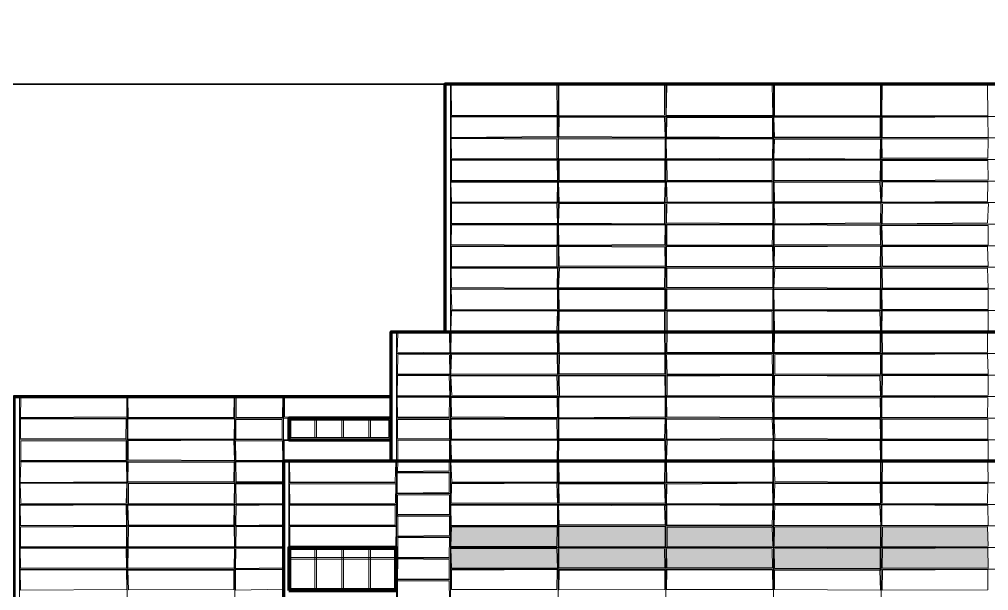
# Model space of a CAD drawing. Extents: x -50000 to 1632000, y -47600 to 308800.
# Drawn here: x 125987 to 179987, y 43000 to 74800 of the extents above; entities that cross this region are included whole.
import ezdxf

# ---------------------------------------------------------------- set-up
doc = ezdxf.new("R2010")
doc.units = 0
doc.header["$MEASUREMENT"] = 0
doc.layers.get('Defpoints').update_dxf_attribs({"color": 6})
doc.layers.add('2', color=7, linetype='Continuous')

msp = doc.modelspace()

# ---------------------------------------------------------------- hatches: boundary and pattern name
at = {"layer": '2', "linetype": 'Continuous'}
h = msp.add_hatch(color=251, dxfattribs=at)
h.dxf.hatch_style = 1
h.paths.add_polyline_path([(155947.5, 46555.6), (150066, 46548.7), (150026.7, 45446), (155929.5, 45449.3)])
h = msp.add_hatch(color=251, dxfattribs=at)
h.dxf.hatch_style = 1
h.paths.add_polyline_path([(161960.3, 46541.7), (156049.3, 46564.6), (156038.8, 45438.3), (161972.6, 45440.2)])
h = msp.add_hatch(color=251, dxfattribs=at)
h.dxf.hatch_style = 1
h.paths.add_polyline_path([(167931.7, 46525.4), (162070, 46535.8), (162072.1, 45441.7), (167957.4, 45470.3)])
h = msp.add_hatch(color=251, dxfattribs=at)
h.dxf.hatch_style = 1
h.paths.add_polyline_path([(173971.3, 46549.4), (168052.3, 46529.3), (168042, 45469.2), (173958.7, 45452.2)])
h = msp.add_hatch(color=251, dxfattribs=at)
h.dxf.hatch_style = 1
h.paths.add_polyline_path([(179928.1, 46555.3), (174065.7, 46536.2), (174054.7, 45439.5), (179960.4, 45467.5)])
h = msp.add_hatch(color=251, dxfattribs=at)
h.dxf.hatch_style = 1
h.paths.add_polyline_path([(173950.9, 45370.4), (168036.6, 45326), (168053.5, 44240.1), (173947.2, 44226)])
h = msp.add_hatch(color=251, dxfattribs=at)
h.dxf.hatch_style = 1
h.paths.add_polyline_path([(179951.5, 45373.3), (174069.6, 45343.9), (174056.7, 44258.8), (179961.5, 44242.5)])
h = msp.add_hatch(color=251, dxfattribs=at)
h.dxf.hatch_style = 1
h.paths.add_polyline_path([(155936.4, 45344.8), (150025.3, 45335.8), (150067.1, 44256.6), (155960.2, 44241)])
h = msp.add_hatch(color=251, dxfattribs=at)
h.dxf.hatch_style = 1
h.paths.add_polyline_path([(161936.6, 45344), (156034.6, 45331.8), (156034, 44263.4), (161953.3, 44274.3)])
h = msp.add_hatch(color=251, dxfattribs=at)
h.dxf.hatch_style = 1
h.paths.add_polyline_path([(167928.3, 45334.3), (162034.3, 45338.3), (162060.3, 44273.6), (167941, 44259)])

# ---------------------------------------------------------------- linework, layer by layer
msp.add_line((149700, 71200), (149700, 57400), dxfattribs=at)
at = {"layer": '2', "color": 8, "linetype": 'Continuous', "lineweight": 13}
for p, q in [((210000, 71200), (150000, 71200)), ((150000, 71200), (150000, 15400)), ((156000, 15400), (156000, 71200)), ((162000, 15400), (162000, 71200)), ((168000, 15400), (168000, 71200)), ((174000, 15400), (174000, 71200)), ((294000, 69400), (150000, 69400)), ((294000, 68200), (150000, 68200)), ((294000, 67000), (150000, 67000)), ((209667.5, 65800), (150000, 65800)), ((209700, 64600), (150000, 64600)), ((209700, 63400), (150000, 63400)), ((209700, 62200), (150000, 62200)), ((209700, 61000), (150000, 61000)), ((209700, 59800), (150000, 59800)), ((209700, 58600), (150000, 58600)), ((147000, 11800), (147000, 57400)), ((209700, 57400), (168000, 57400)), ((209700, 56200), (147000, 56200)), ((209700, 55000), (147000, 55000)), ((140700, 53800), (126000, 53800)), ((126000, 53800), (126000, 1000)), ((132000, 1000), (132000, 53800)), ((138000, 1000), (138000, 53800)), ((140700, 53800), (140700, 50200)), ((209700, 53800), (147000, 53800)), ((146700, 52600), (126000, 52600)), ((209700, 52600), (147000, 52600)), ((146700, 51400), (126000, 51400)), ((209700, 51400), (147000, 51400)), ((140700, 50200), (126000, 50200)), ((141000, 50200), (141000, 45400)), ((303000, 50200), (141000, 50200)), ((150000, 49600), (147000, 49600)), ((140700, 49000), (126000, 49000)), ((147000, 49000), (141000, 49000)), ((303000, 49000), (150000, 49000)), ((150000, 48400), (147000, 48400)), ((140700, 47800), (126000, 47800)), ((147000, 47800), (141000, 47800)), ((303000, 47800), (150000, 47800)), ((150000, 47200), (147000, 47200)), ((140700, 46600), (126000, 46600)), ((147000, 46600), (141000, 46600)), ((297000, 46600), (150000, 46600)), ((150000, 46000), (147000, 46000)), ((140700, 45400), (126000, 45400)), ((141000, 45400), (147000, 45400)), ((297000, 45400), (150000, 45400)), ((150000, 44800), (147000, 44800)), ((140700, 44200), (126000, 44200)), ((297000, 44200), (150000, 44200)), ((150000, 43600), (147000, 43600))]:
    msp.add_line(p, q, dxfattribs=at)
at = {"layer": '2', "color": 8, "linetype": 'Continuous', "lineweight": 9}
for p, q in [((150037.5, 71127), (155938.5, 71156.9)), ((150053.1, 69448.9), (150037.5, 71127)), ((155951.3, 69453.2), (155938.5, 71156.9)), ((156036.8, 69430.1), (156048.8, 71144.6)), ((156048.8, 71144.6), (161926.6, 71160.8)), ((161933.8, 69471.8), (161926.6, 71160.8)), ((162025.1, 69455.6), (162054, 71141.7)), ((162054, 71141.7), (167928.1, 71164.6)), ((167966.1, 69445.6), (167928.1, 71164.6)), ((168059.3, 71162.1), (173956.5, 71127.9)), ((168060.4, 69440.4), (168059.3, 71162.1)), ((173964.8, 69452.1), (173956.5, 71127.9)), ((174038.8, 69455.1), (174060.1, 71168.1)), ((174060.1, 71168.1), (179929.7, 71151.5)), ((179951.3, 69428.9), (179929.7, 71151.5)), ((150042.5, 69366.4), (155940.1, 69357.4)), ((150052.8, 68231.8), (150042.5, 69366.4)), ((150053.1, 69448.9), (155951.3, 69453.2)), ((155948.8, 68272.1), (155940.1, 69357.4)), ((156036.8, 69430.1), (161933.8, 69471.8)), ((156046.6, 68272.5), (156069.2, 69331.1)), ((156069.2, 69331.1), (161930.9, 69355.3)), ((161958.7, 68238.3), (161930.9, 69355.3)), ((162025.1, 69455.6), (167966.1, 69445.6)), ((162046.9, 68266.1), (162053.5, 69334.7)), ((162053.5, 69334.7), (167953.6, 69346.7)), ((167951.3, 68230.5), (167953.6, 69346.7)), ((168027.2, 69364.9), (173941.3, 69344.6)), ((168058.4, 68249.9), (168027.2, 69364.9)), ((168060.4, 69440.4), (173964.8, 69452.1)), ((173940.1, 68239.7), (173941.3, 69344.6)), ((174038.8, 69455.1), (179951.3, 69428.9)), ((174056.8, 68243.6), (174061.8, 69341.7)), ((174061.8, 69341.7), (179939.7, 69374.3)), ((179963.2, 68232.3), (179939.7, 69374.3)), ((150037.6, 68168.1), (155933.6, 68129.1)), ((150056.9, 67054.4), (150037.6, 68168.1)), ((150052.8, 68231.8), (155948.8, 68272.1)), ((155927.7, 67072.9), (155933.6, 68129.1)), ((156026.5, 67032.8), (156029, 68133.8)), ((156029, 68133.8), (161964.9, 68155.8)), ((156046.6, 68272.5), (161958.7, 68238.3)), ((161974.3, 67043), (161964.9, 68155.8)), ((162030.5, 68145.6), (167970.5, 68144.7)), ((162036, 67070.4), (162030.5, 68145.6)), ((162046.9, 68266.1), (167951.3, 68230.5)), ((167937.6, 67033.5), (167970.5, 68144.7)), ((168027, 67073.9), (168054.9, 68138.6)), ((168054.9, 68138.6), (173969.8, 68126.8)), ((168058.4, 68249.9), (173940.1, 68239.7)), ((173948.5, 67025.8), (173969.8, 68126.8)), ((174046.7, 68138.1), (179955.4, 68159.5)), ((174060.1, 67074.8), (174046.7, 68138.1)), ((174056.8, 68243.6), (179963.2, 68232.3)), ((179951, 67069.9), (179955.4, 68159.5)), ((150056.9, 67054.4), (155927.7, 67072.9)), ((150057.1, 66962.2), (155944, 66946.9)), ((150069.9, 65826), (150057.1, 66962.2)), ((156000, 67000), (155927.7, 67072.9)), ((156026.5, 67032.8), (161974.3, 67043)), ((156056.5, 65855), (156065.1, 66970.3)), ((156065.1, 66970.3), (161941, 66966.9)), ((161947, 65826), (161941, 66966.9)), ((162036, 67070.4), (167937.6, 67033.5)), ((162061.3, 66968.8), (167926.2, 66938)), ((162074.2, 65829.2), (162061.3, 66968.8)), ((168027, 67073.9), (173948.5, 67025.8)), ((174060.1, 67074.8), (179951, 67069.9)), ((155960.4, 65844.8), (155944, 66946.9)), ((167929.8, 65847.2), (167926.2, 66938)), ((168036.2, 66932.2), (173965.6, 66938.7)), ((168045, 65856.2), (168036.2, 66932.2)), ((173942.9, 65828.1), (173965.6, 66938.7)), ((174060.5, 66940.1), (179946.5, 66940.4)), ((174064.6, 65826.3), (174060.5, 66940.1)), ((179971.2, 65873.3), (179946.5, 66940.4)), ((150028.1, 65747.3), (155961.5, 65739)), ((150054.1, 64627.4), (150028.1, 65747.3)), ((150069.9, 65826), (155960.4, 65844.8)), ((155956.9, 64644.5), (155961.5, 65739)), ((156032.1, 65729.5), (161971.1, 65739.8)), ((156055.8, 64649.6), (156032.1, 65729.5)), ((156056.5, 65855), (161947, 65826)), ((161929.9, 64631.7), (161971.1, 65739.8)), ((162044.4, 65760.1), (167934.6, 65756.6)), ((162071.7, 64635.7), (162044.4, 65760.1)), ((162074.2, 65829.2), (167929.8, 65847.2)), ((167926.1, 64630.2), (167934.6, 65756.6)), ((168041.4, 65725.1), (173928.3, 65733.9)), ((168066, 64639.2), (168041.4, 65725.1)), ((168045, 65856.2), (173942.9, 65828.1)), ((173973.1, 64652.7), (173928.3, 65733.9)), ((174031.4, 64628.2), (174072.1, 65734.5)), ((174064.6, 65826.3), (179971.2, 65873.3)), ((174072.1, 65734.5), (179943.7, 65756.8)), ((179934.1, 64657.4), (179943.7, 65756.8)), ((150054.1, 64627.4), (155956.9, 64644.5)), ((150058.6, 63428.2), (150066, 64561.1)), ((150066, 64561.1), (155937.4, 64566.1)), ((155972.3, 63438.4), (155937.4, 64566.1)), ((156026.9, 63463.4), (156068, 64556.6)), ((156055.8, 64649.6), (161929.9, 64631.7)), ((156068, 64556.6), (161931.6, 64555.9)), ((161928.6, 63427.1), (161931.6, 64555.9)), ((162032.6, 63471.8), (162055, 64541.1)), ((162055, 64541.1), (167961.5, 64558.6)), ((162071.7, 64635.7), (167926.1, 64630.2)), ((167956, 63434.7), (167961.5, 64558.6)), ((168041.8, 64572.5), (173973.2, 64563.9)), ((168070.7, 63425.1), (168041.8, 64572.5)), ((168066, 64639.2), (173973.1, 64652.7)), ((173962.6, 63474.9), (173973.2, 64563.9)), ((174031.4, 64628.2), (179934.1, 64657.4)), ((174061.6, 63425.5), (174071, 64531.5)), ((174071, 64531.5), (179974, 64541.8)), ((179929.7, 63468.5), (179974, 64541.8)), ((150052.1, 62260), (150060.8, 63337.6)), ((150058.6, 63428.2), (155972.3, 63438.4)), ((150060.8, 63337.6), (155944.6, 63371.6)), ((155947.1, 62235.3), (155944.6, 63371.6)), ((156026.9, 63463.4), (161928.6, 63427.1)), ((156028.4, 63368.3), (161966.7, 63337.7)), ((156049.7, 62227.6), (156028.4, 63368.3)), ((161955.2, 62266.9), (161966.7, 63337.7)), ((162032.6, 63471.8), (167956, 63434.7)), ((162059.4, 63351.2), (162058.5, 62241.2)), ((167963.1, 63356.1), (162059.4, 63351.2)), ((167927.7, 62235.6), (167963.1, 63356.1)), ((168034.8, 62248.8), (168037.6, 63365.8)), ((168037.6, 63365.8), (173949.1, 63329.2)), ((168070.7, 63425.1), (173962.6, 63474.9)), ((173962.9, 62274.6), (173949.1, 63329.2)), ((174038.6, 63329.9), (179966.9, 63325.9)), ((174071.3, 62232.2), (174038.6, 63329.9)), ((174061.6, 63425.5), (179929.7, 63468.5)), ((179962.9, 62258.8), (179966.9, 63325.9)), ((150052.1, 62260), (155947.1, 62235.3)), ((150061.3, 62155.6), (155932.8, 62138.2)), ((150067.8, 61047.9), (150061.3, 62155.6)), ((155936.4, 61028.2), (155932.8, 62138.2)), ((156041.6, 62162.5), (161940.5, 62128.4)), ((156062.2, 61069.8), (156041.6, 62162.5)), ((156049.7, 62227.6), (161955.2, 62266.9)), ((161974.7, 61074.6), (161940.5, 62128.4)), ((162034.6, 61056.9), (162045.5, 62138.9)), ((162045.5, 62138.9), (167943.3, 62158.2)), ((162058.5, 62241.2), (167927.7, 62235.6)), ((167974.5, 61049.7), (167943.3, 62158.2)), ((168034.2, 61063.2), (168063.4, 62133.6)), ((168034.8, 62248.8), (173962.9, 62274.6)), ((168063.4, 62133.6), (173959, 62166.3)), ((173950.4, 61046.6), (173959, 62166.3)), ((174056.7, 62154.4), (179925.7, 62149.6)), ((174067.1, 61053.6), (174056.7, 62154.4)), ((174071.3, 62232.2), (179962.9, 62258.8)), ((179960.4, 61059.8), (179925.7, 62149.6)), ((150067.8, 61047.9), (155936.4, 61028.2)), ((156062.2, 61069.8), (161974.7, 61074.6)), ((162034.6, 61056.9), (167974.5, 61049.7)), ((168034.2, 61063.2), (173950.4, 61046.6)), ((174067.1, 61053.6), (179960.4, 61059.8)), ((150043.4, 60959.8), (155968.5, 60949.5)), ((150056.8, 59874.1), (150043.4, 60959.8)), ((155949, 59828.7), (155968.5, 60949.5)), ((156029.7, 59854.8), (156072.4, 60951.5)), ((156072.4, 60951.5), (161945.9, 60961.5)), ((161932.1, 59856.3), (161945.9, 60961.5)), ((162066.7, 59871.2), (162067.9, 60958.8)), ((162067.9, 60958.8), (167963.2, 60937.7)), ((167966, 59866.8), (167963.2, 60937.7)), ((168026.7, 59869.1), (168073.8, 60936.9)), ((168073.8, 60936.9), (173966.7, 60940.4)), ((173961.4, 59834.6), (173966.7, 60940.4)), ((174055.7, 60937.3), (179927.7, 60952.7)), ((174069.8, 59844.1), (174055.7, 60937.3)), ((179958.5, 59836), (179927.7, 60952.7)), ((150043.2, 59774.9), (155960, 59772.8)), ((150074.6, 58635.5), (150043.2, 59774.9)), ((150056.8, 59874.1), (155949, 59828.7)), ((155962.8, 58663.1), (155960, 59772.8)), ((156029.7, 59854.8), (161932.1, 59856.3)), ((156038.5, 59767.4), (161943.2, 59761.2)), ((156053.7, 58644.3), (156038.5, 59767.4)), ((161946.5, 58635.1), (161943.2, 59761.2)), ((162055.2, 58669.5), (162064.4, 59774.8)), ((162064.4, 59774.8), (167971.8, 59773.5)), ((162066.7, 59871.2), (167966, 59866.8)), ((167961.5, 58645.2), (167971.8, 59773.5)), ((168026.1, 59741.1), (173940.8, 59769.1)), ((168042.5, 58640.4), (168026.1, 59741.1)), ((168026.7, 59869.1), (173961.4, 59834.6)), ((173941.8, 58670.8), (173940.8, 59769.1)), ((174043.3, 59756.3), (179955.7, 59742.7)), ((174057.2, 58652.8), (174043.3, 59756.3)), ((174069.8, 59844.1), (179958.5, 59836)), ((179959.4, 58650.6), (179955.7, 59742.7)), ((150025.8, 57441.7), (150058.2, 58573.5)), ((150058.2, 58573.5), (155969.9, 58564.7)), ((150074.6, 58635.5), (155962.8, 58663.1)), ((155932.1, 57468), (155969.9, 58564.7)), ((156040.9, 57469.2), (156069, 58554.8)), ((156053.7, 58644.3), (161946.5, 58635.1)), ((156069, 58554.8), (161932.1, 58538.6)), ((161927.3, 57466.5), (161932.1, 58538.6)), ((162055.2, 58669.5), (167961.5, 58645.2)), ((162069.8, 58553.3), (167935, 58537.8)), ((162071.5, 57437.9), (162069.8, 58553.3)), ((167926.2, 57463.2), (167935, 58537.8)), ((168041.3, 58573.2), (173927.3, 58538.1)), ((168061.6, 57470.4), (168041.3, 58573.2)), ((168042.5, 58640.4), (173941.8, 58670.8)), ((173961.1, 57441.1), (173927.3, 58538.1)), ((174038.7, 57456.5), (174052.2, 58548.4)), ((174052.2, 58548.4), (179958.8, 58568.1)), ((174057.2, 58652.8), (179959.4, 58650.6)), ((179957.8, 57440.5), (179958.8, 58568.1)), ((147033.7, 56271.2), (147074.7, 57341.1)), ((147074.7, 57341.1), (149957.9, 57344)), ((149968.2, 56229.2), (149957.9, 57344)), ((150025.8, 57441.7), (155932.1, 57468)), ((150029.3, 56240.6), (150048.8, 57362.1)), ((150048.8, 57362.1), (155946.3, 57331.4)), ((155972.4, 56230.8), (155946.3, 57331.4)), ((156040, 57359.9), (161928.3, 57350.8)), ((156058, 56249.1), (156040, 57359.9)), ((156040.9, 57469.2), (161927.3, 57466.5)), ((161949.3, 56237.4), (161928.3, 57350.8)), ((162058, 56252.3), (162074.2, 57360.9)), ((162071.5, 57437.9), (167926.2, 57463.2)), ((162074.2, 57360.9), (167947.5, 57340)), ((167939.8, 56246.8), (167947.5, 57340)), ((168032.5, 56261.3), (168064.8, 57334.4)), ((168061.6, 57470.4), (173961.1, 57441.1)), ((168064.8, 57334.4), (173943, 57347.7)), ((173950.2, 56260.7), (173943, 57347.7)), ((174038.7, 57456.5), (179957.8, 57440.5)), ((174064.6, 57368.4), (179928.8, 57359.6)), ((174070.5, 56245.4), (174064.6, 57368.4)), ((179931.7, 56253.1), (179928.8, 57359.6)), ((147033.7, 56271.2), (149968.2, 56229.2)), ((150029.3, 56240.6), (155972.4, 56230.8)), ((156058, 56249.1), (161949.3, 56237.4)), ((156073, 56145.8), (161953.2, 56171.6)), ((161944, 55066.8), (161953.2, 56171.6)), ((162058, 56252.3), (167939.8, 56246.8)), ((168032.5, 56261.3), (173950.2, 56260.7)), ((174047.8, 56146.3), (179927, 56172.5)), ((174070.5, 56245.4), (179931.7, 56253.1)), ((179956.7, 55045.6), (179927, 56172.5)), ((147052.1, 55054.6), (147066, 56151)), ((147066, 56151), (149951.8, 56126.5)), ((149966.2, 55046.8), (149951.8, 56126.5)), ((150025.4, 55059.4), (150063.7, 56152.4)), ((150063.7, 56152.4), (155944.8, 56156.6)), ((155963.3, 55047.1), (155944.8, 56156.6)), ((156068.4, 55072.3), (156073, 56145.8)), ((162033.4, 56134), (167930.7, 56136)), ((162072.3, 55051.6), (162033.4, 56134)), ((167938.6, 55046), (167930.7, 56136)), ((168071.6, 56146.9), (168067.2, 55058.9)), ((173970.5, 56126.4), (168071.6, 56146.9)), ((173964.1, 55057.4), (173970.5, 56126.4)), ((174064.7, 55056.8), (174047.8, 56146.3)), ((147038.9, 53850.6), (147058.1, 54972)), ((147052.1, 55054.6), (149966.2, 55046.8)), ((147058.1, 54972), (149936.7, 54969.4)), ((149965.1, 53839.9), (149936.7, 54969.4)), ((150025.4, 55059.4), (155963.3, 55047.1)), ((150030.6, 54956.7), (155932.2, 54948.1)), ((150072.7, 53857.2), (150030.6, 54956.7)), ((155959.5, 53873), (155932.2, 54948.1)), ((156058, 54937.9), (161953.8, 54962.5)), ((156070.8, 53831.9), (156058, 54937.9)), ((156068.4, 55072.3), (161944, 55066.8)), ((161974.3, 53851.3), (161953.8, 54962.5)), ((162070.7, 54939.9), (167941.8, 54966.5)), ((162070.8, 53873.1), (162070.7, 54939.9)), ((162072.3, 55051.6), (167938.6, 55046)), ((167953.6, 53863.8), (167941.8, 54966.5)), ((168031.7, 53830.4), (168050.7, 54972.1)), ((168050.7, 54972.1), (173934.5, 54935.6)), ((168067.2, 55058.9), (173964.1, 55057.4)), ((173955.5, 53841.3), (173934.5, 54935.6)), ((174062.1, 53859.6), (174072.9, 54971.9)), ((174064.7, 55056.8), (179956.7, 55045.6)), ((174072.9, 54971.9), (179961.1, 54966.5)), ((179959.5, 53871), (179961.1, 54966.5)), ((126046.3, 52643), (126072, 53768.7)), ((126072, 53768.7), (131971.6, 53745.8)), ((131973.9, 52667.7), (131971.6, 53745.8)), ((132030, 53740.4), (137945.8, 53758.8)), ((132044, 52629), (132030, 53740.4)), ((137926.1, 52647.4), (137945.8, 53758.8)), ((138058.3, 53743.3), (140670.7, 53763.8)), ((138064.8, 52649.5), (138058.3, 53743.3)), ((140638.9, 52631.4), (140670.7, 53763.8)), ((140757.5, 52673.9), (140757.6, 53762.2)), ((140757.6, 53762.2), (146636, 53744.3)), ((147038.9, 53850.6), (149965.1, 53839.9)), ((147042.5, 53746.7), (149955, 53767.9)), ((147057, 52660.8), (147042.5, 53746.7)), ((149930.2, 52648.1), (149955, 53767.9)), ((150044.9, 53758.3), (155947.8, 53744.4)), ((150064.7, 52671.2), (150044.9, 53758.3)), ((150072.7, 53857.2), (155959.5, 53873)), ((155966, 52628.3), (155947.8, 53744.4)), ((156033.9, 52625.5), (156039.9, 53764.4)), ((156039.9, 53764.4), (161960.4, 53750.3)), ((156070.8, 53831.9), (161974.3, 53851.3)), ((161959.9, 52673.6), (161960.4, 53750.3)), ((162000, 53800), (162070.8, 53873.1)), ((162042.4, 53762.8), (167927.3, 53769.8)), ((162067.4, 52665.3), (162042.4, 53762.8)), ((162070.8, 53873.1), (167953.6, 53863.8)), ((167957.6, 52641.1), (167927.3, 53769.8)), ((168031.7, 53830.4), (173955.5, 53841.3)), ((168037.1, 53728.7), (173946, 53740.4)), ((168045, 52641.3), (168037.1, 53728.7)), ((173962.6, 52662.4), (173946, 53740.4)), ((174042.9, 52630.9), (174043.7, 53761.9)), ((174043.7, 53761.9), (179937.1, 53725.3)), ((174062.1, 53859.6), (179959.5, 53871)), ((179927.4, 52656.7), (179937.1, 53725.3)), ((126041.2, 52563.9), (131932.4, 52551.2)), ((126047.6, 51460.7), (126041.2, 52563.9)), ((126046.3, 52643), (131973.9, 52667.7)), ((131927, 51442.8), (131932.4, 52551.2)), ((132028.9, 51441.8), (132032, 52571.4)), ((132032, 52571.4), (137968.1, 52561.2)), ((132044, 52629), (137926.1, 52647.4)), ((137948.3, 51439.8), (137968.1, 52561.2)), ((138039.2, 51431), (138046, 52532.5)), ((138046, 52532.5), (140635.2, 52533.7)), ((138064.8, 52649.5), (140638.9, 52631.4)), ((140633.1, 51448), (140635.2, 52533.7)), ((140757.5, 52673.9), (146663.8, 52662.7)), ((147045.7, 51466.6), (147052.7, 52527.4)), ((147052.7, 52527.4), (149953.8, 52526.8)), ((147057, 52660.8), (149930.2, 52648.1)), ((149947.3, 51450.7), (149953.8, 52526.8)), ((150040.9, 52548.8), (155932.9, 52540.6)), ((150058.4, 51431.2), (150040.9, 52548.8)), ((150064.7, 52671.2), (155966, 52628.3)), ((155941.4, 51434), (155932.9, 52540.6)), ((156033.9, 52625.5), (161959.9, 52673.6)), ((156039.1, 51445.8), (156045.7, 52550.2)), ((156045.7, 52550.2), (161966.8, 52565.8)), ((161935.9, 51444.4), (161966.8, 52565.8)), ((162038.2, 52541.5), (167929.2, 52526.2)), ((162063.2, 51427.7), (162038.2, 52541.5)), ((162067.4, 52665.3), (167957.6, 52641.1)), ((168000, 52600), (167929.2, 52526.2)), ((167974.8, 51459.4), (167929.2, 52526.2)), ((168045, 52641.3), (173962.6, 52662.4)), ((168045.9, 52544.2), (173953.6, 52539.8)), ((168068.2, 51474.5), (168045.9, 52544.2)), ((173960.6, 51437.3), (173953.6, 52539.8)), ((174042.9, 52630.9), (179927.4, 52656.7)), ((174050.3, 51430.1), (174054.6, 52532.9)), ((174054.6, 52532.9), (179939.8, 52550.6)), ((179946.6, 51427.6), (179939.8, 52550.6)), ((126047.6, 51460.7), (131927, 51442.8)), ((126065.2, 51325.6), (131928.4, 51334.4)), ((126071.9, 50239.1), (126065.2, 51325.6)), ((131945.4, 50266.1), (131928.4, 51334.4)), ((132028.9, 51441.8), (137948.3, 51439.8)), ((132042.5, 51345), (137928.4, 51373.3)), ((132053.4, 50273.1), (132042.5, 51345)), ((137965.5, 50243.2), (137928.4, 51373.3)), ((138025.5, 51326.1), (140653.4, 51347.1)), ((138055.2, 50262.6), (138025.5, 51326.1)), ((138039.2, 51431), (140633.1, 51448)), ((140664.6, 50251.7), (140653.4, 51347.1)), ((140738.9, 50240.5), (140744.4, 51343.6)), ((140744.4, 51343.6), (146652.2, 51357.6)), ((147045.7, 51466.6), (149947.3, 51450.7)), ((147066.3, 50241.4), (147067.6, 51371.6)), ((147067.6, 51371.6), (149948.2, 51363.8)), ((149957.4, 50243.5), (149948.2, 51363.8)), ((150032, 51373.3), (155974.5, 51349.2)), ((150064.3, 50271.4), (150032, 51373.3)), ((150058.4, 51431.2), (155941.4, 51434)), ((155940.8, 50239.5), (155974.5, 51349.2)), ((156029.1, 50226.5), (156050.6, 51362.4)), ((156039.1, 51445.8), (161935.9, 51444.4)), ((156050.6, 51362.4), (161943.1, 51335.4)), ((161971, 50246.2), (161943.1, 51335.4)), ((162042.9, 50248.8), (162072.8, 51367.8)), ((162063.2, 51427.7), (167974.8, 51459.4)), ((162072.8, 51367.8), (167956.5, 51366.9)), ((167950.1, 50246.7), (167956.5, 51366.9)), ((168000, 51400), (168068.2, 51474.5)), ((168028.6, 51346.4), (173937.2, 51364.5)), ((168046.7, 50266.7), (168028.6, 51346.4)), ((168068.2, 51474.5), (173960.6, 51437.3)), ((173958.8, 50244.3), (173937.2, 51364.5)), ((174045.1, 50240.2), (174046.9, 51363.9)), ((174046.9, 51363.9), (179957.9, 51359.7)), ((174050.3, 51430.1), (179946.6, 51427.6)), ((179960.1, 50239.8), (179957.9, 51359.7)), ((126071.9, 50239.1), (131945.4, 50266.1)), ((132053.4, 50273.1), (137965.5, 50243.2)), ((138055.2, 50262.6), (140664.6, 50251.7)), ((140738.9, 50240.5), (146630.7, 50270.2)), ((147066.3, 50241.4), (149957.4, 50243.5)), ((150064.3, 50271.4), (155940.8, 50239.5)), ((156029.1, 50226.5), (161971, 50246.2)), ((162042.9, 50248.8), (167950.1, 50246.7)), ((168046.7, 50266.7), (173958.8, 50244.3)), ((174045.1, 50240.2), (179960.1, 50239.8)), ((126025.7, 49025.8), (126070.3, 50163.6)), ((126070.3, 50163.6), (131957, 50173.3)), ((131969.7, 49062.1), (131957, 50173.3)), ((132032.1, 49054.3), (132052.2, 50145.1)), ((132052.2, 50145.1), (137960.1, 50128.2)), ((137926.3, 49066.3), (137960.1, 50128.2)), ((138044.1, 50163.3), (140628.6, 50169.7)), ((138060.4, 49046.2), (138044.1, 50163.3)), ((141045.3, 50167.4), (146956.5, 50162.9)), ((141049, 49044.6), (141045.3, 50167.4)), ((146926.7, 49057.1), (146956.5, 50162.9)), ((147048.7, 49632), (147070.7, 50144.7)), ((147070.7, 50144.7), (149931.3, 50145.1)), ((149933.4, 49665), (149931.3, 50145.1)), ((150034.1, 50161.1), (155940.6, 50169.7)), ((150074.9, 49053.1), (150034.1, 50161.1)), ((155954.1, 49029.7), (155940.6, 50169.7)), ((156033.8, 50133.4), (161953.8, 50155.2)), ((156060.1, 49027.5), (156033.8, 50133.4)), ((161933.9, 49033.7), (161953.8, 50155.2)), ((162031.5, 50147.9), (167971.5, 50127.6)), ((162062.5, 49037.9), (162031.5, 50147.9)), ((167973.2, 49035.5), (167971.5, 50127.6)), ((168035.2, 50134), (173967.8, 50163.3)), ((168067.6, 49073.7), (168035.2, 50134)), ((173959.5, 49043.4), (173967.8, 50163.3)), ((174064.7, 49040), (174070, 50170.3)), ((174070, 50170.3), (179949.5, 50142.9)), ((179956.3, 49059.4), (179949.5, 50142.9)), ((147027, 48433.2), (147027.9, 49561.7)), ((147027.9, 49561.7), (149936.5, 49536.3)), ((147048.7, 49632), (149933.4, 49665)), ((149930.5, 48461.4), (149936.5, 49536.3)), ((126025.7, 49025.8), (131969.7, 49062.1)), ((126038.5, 48973.6), (131973.9, 48963.5)), ((126063.1, 47842.3), (126038.5, 48973.6)), ((131944.7, 47874.4), (131973.9, 48963.5)), ((132032.1, 49054.3), (137926.3, 49066.3)), ((132058.5, 48963.5), (137971.5, 48963.1)), ((132068.4, 47838), (132058.5, 48963.5)), ((137959.4, 47871.5), (137971.5, 48963.1)), ((138042.7, 48941.8), (140664.2, 48948.6)), ((138057, 47850.8), (138042.7, 48941.8)), ((138060.4, 49046.2), (140660.5, 49057.7)), ((141038.2, 48930.8), (146965.8, 48949.7)), ((141050.9, 47834), (141038.2, 48930.8)), ((141049, 49044.6), (146926.7, 49057.1)), ((146944.9, 47873), (146965.8, 48949.7)), ((150052.3, 47859.4), (150055.1, 48937.2)), ((150055.1, 48937.2), (155938.8, 48973.5)), ((150074.9, 49053.1), (155954.1, 49029.7)), ((155965.7, 47873.4), (155938.8, 48973.5)), ((156051.2, 48953.2), (161929.5, 48941.5)), ((156053.3, 47865.3), (156051.2, 48953.2)), ((156060.1, 49027.5), (161933.9, 49033.7)), ((161957.2, 47861.8), (161929.5, 48941.5)), ((162036.1, 47836.6), (162056.5, 48932.8)), ((162056.5, 48932.8), (167937.8, 48973.3)), ((162062.5, 49037.9), (167973.2, 49035.5)), ((167971.8, 47827), (167937.8, 48973.3)), ((168045.5, 47854.2), (168073.1, 48954.2)), ((168067.6, 49073.7), (173959.5, 49043.4)), ((168073.1, 48954.2), (173947.1, 48968.2)), ((173958.5, 47856.3), (173947.1, 48968.2)), ((174050.5, 47873.6), (174053.1, 48956.4)), ((174053.1, 48956.4), (179942.5, 48970.1)), ((174064.7, 49040), (179956.3, 49059.4)), ((179932.3, 47856), (179942.5, 48970.1)), ((147027, 48433.2), (149930.5, 48461.4)), ((147049.9, 48339.6), (149942.4, 48326.2)), ((147062.9, 47247.3), (147049.9, 48339.6)), ((149945.7, 47241.2), (149942.4, 48326.2)), ((126029.3, 47733.4), (131938.3, 47774.7)), ((126048.5, 46628.1), (126029.3, 47733.4)), ((126063.1, 47842.3), (131944.7, 47874.4)), ((131945.9, 46642.6), (131938.3, 47774.7)), ((132029.2, 47732.7), (137949.8, 47765.2)), ((132058.1, 46641), (132029.2, 47732.7)), ((132068.4, 47838), (137959.4, 47871.5)), ((137934.9, 46660.9), (137949.8, 47765.2)), ((138046.9, 46633.4), (138069, 47731.1)), ((138057, 47850.8), (140667.9, 47831)), ((138069, 47731.1), (140640.5, 47770.3)), ((141032.2, 46645.5), (141043.7, 47739.1)), ((141043.7, 47739.1), (146929.8, 47753.4)), ((141050.9, 47834), (146944.9, 47873)), ((146931.1, 46640.7), (146929.8, 47753.4)), ((150031.7, 47732.3), (155974.5, 47765.3)), ((150043.9, 46629), (150031.7, 47732.3)), ((150052.3, 47859.4), (155965.7, 47873.4)), ((155966.9, 46647.6), (155974.5, 47765.3)), ((156030.6, 47753.1), (161925.1, 47725.8)), ((156060.9, 46665.7), (156030.6, 47753.1)), ((156053.3, 47865.3), (161957.2, 47861.8)), ((162000, 47800), (161925.1, 47725.8)), ((161964.7, 46672.4), (161925.1, 47725.8)), ((162036.1, 47836.6), (167971.8, 47827)), ((162056.8, 47769.3), (167973.2, 47746.9)), ((162062.7, 46635), (162056.8, 47769.3)), ((167936.2, 46668.7), (167973.2, 47746.9)), ((168042, 46633.6), (168068, 47761.1)), ((168045.5, 47854.2), (173958.5, 47856.3)), ((168068, 47761.1), (173931.8, 47734.8)), ((173973.4, 46631.2), (173931.8, 47734.8)), ((174039.5, 46634.6), (174040.7, 47772.9)), ((174040.7, 47772.9), (179947.3, 47742.6)), ((174050.5, 47873.6), (179932.3, 47856)), ((179967.5, 46627.9), (179947.3, 47742.6)), ((147000, 47200), (147073, 47125.8)), ((147062.9, 47247.3), (149945.7, 47241.2)), ((147071.3, 46035.7), (147073, 47125.8)), ((147073, 47125.8), (149959.7, 47147.3)), ((149958.9, 46059.7), (149959.7, 47147.3)), ((126048.5, 46628.1), (131945.9, 46642.6)), ((126051.9, 46527.3), (131958.6, 46569.5)), ((126057.4, 45440.9), (126051.9, 46527.3)), ((131947.2, 45454.3), (131958.6, 46569.5)), ((132056.4, 45436.7), (132062.1, 46558.3)), ((132058.1, 46641), (137934.9, 46660.9)), ((132062.1, 46558.3), (137959.1, 46574)), ((137967.7, 45462.2), (137959.1, 46574)), ((138046.9, 46633.4), (140644.9, 46667)), ((138047.7, 45442), (138071.9, 46572.5)), ((138071.9, 46572.5), (140631.3, 46545.7)), ((141032.2, 46645.5), (146931.1, 46640.7)), ((141051, 45461.2), (141054.7, 46551.3)), ((141054.7, 46551.3), (146975, 46562.5)), ((146955, 45447.9), (146975, 46562.5)), ((150043.9, 46629), (155966.9, 46647.6)), ((156060.9, 46665.7), (161964.7, 46672.4)), ((162062.7, 46635), (167936.2, 46668.7)), ((168042, 46633.6), (173973.4, 46631.2)), ((174039.5, 46634.6), (179967.5, 46627.9)), ((147071.3, 46035.7), (149958.9, 46059.7)), ((147073, 44835.8), (147074.1, 45961.9)), ((147074.1, 45961.9), (149958, 45959.9)), ((149933, 44864.6), (149958, 45959.9)), ((126057.4, 45440.9), (131947.2, 45454.3)), ((132056.4, 45436.7), (137967.7, 45462.2)), ((138047.7, 45442), (140646.4, 45460.5)), ((141051, 45461.2), (146955, 45447.9)), ((126030, 45356.8), (131939.6, 45350.6)), ((126041, 44252.9), (126030, 45356.8)), ((131949.8, 44273.8), (131939.6, 45350.6)), ((132029, 44267.1), (132042.6, 45345.2)), ((132042.6, 45345.2), (137971.3, 45326.7)), ((137950, 44251.8), (137971.3, 45326.7)), ((138031.5, 44238.8), (138052.7, 45334.1)), ((138052.7, 45334.1), (140636.9, 45344.8)), ((147073, 44835.8), (149933, 44864.6)), ((147049.4, 43644.1), (147071.2, 44771.2)), ((147071.2, 44771.2), (149937.1, 44731.5)), ((149931.7, 43632.8), (149937.1, 44731.5)), ((126028.3, 44163.7), (131957, 44139.7)), ((126052.9, 43028.3), (126028.3, 44163.7)), ((126041, 44252.9), (131949.8, 44273.8)), ((131971.5, 43069.7), (131957, 44139.7)), ((132025.9, 44135.8), (137929.3, 44137)), ((132066, 43040.8), (132025.9, 44135.8)), ((132029, 44267.1), (137950, 44251.8)), ((137932, 43069.1), (137929.3, 44137)), ((138031.5, 44238.8), (140661.7, 44267.8)), ((138033, 44166.4), (140663.6, 44151.4)), ((138036.9, 43027.3), (138033, 44166.4)), ((150064.9, 43068.6), (150067.1, 44140.6)), ((150067.1, 44140.6), (155945.7, 44174.7)), ((155931.6, 43069.2), (155945.7, 44174.7)), ((156042.2, 43050), (156068.8, 44134)), ((156068.8, 44134), (161945.6, 44142.7)), ((161939.3, 43061.1), (161945.6, 44142.7)), ((162045.9, 43059.8), (162066.9, 44160.3)), ((162066.9, 44160.3), (167948.6, 44136.6)), ((167974.2, 43061.3), (167948.6, 44136.6)), ((168059.4, 44136.1), (173926.3, 44127.1)), ((168065.9, 43052.9), (168059.4, 44136.1)), ((174000, 44200), (173926.3, 44127.1)), ((173970.9, 43032.1), (173926.3, 44127.1)), ((174057, 43028.5), (174067.1, 44143)), ((174067.1, 44143), (179941.7, 44174.5)), ((179947.8, 43050.1), (179941.7, 44174.5)), ((147043.9, 43543.6), (149934.8, 43533)), ((147059.1, 42435.4), (147043.9, 43543.6)), ((147049.4, 43644.1), (149931.7, 43632.8)), ((149951.4, 42474), (149934.8, 43533)), ((126052.9, 43028.3), (131971.5, 43069.7)), ((132066, 43040.8), (137932, 43069.1)), ((138036.9, 43027.3), (140663.9, 43073.6)), ((150064.9, 43068.6), (155931.6, 43069.2)), ((156042.2, 43050), (161939.3, 43061.1)), ((162045.9, 43059.8), (167974.2, 43061.3)), ((168065.9, 43052.9), (173970.9, 43032.1)), ((174057, 43028.5), (179947.8, 43050.1))]:
    msp.add_line(p, q, dxfattribs=at)
at = {"layer": '2', "linetype": 'Continuous', "lineweight": 20}
for p, q in [((141120, 52480), (141120, 51520)), ((142450, 52480), (141120, 52480)), ((141120, 51520), (141120, 52480)), ((141120, 52480), (146580, 52480)), ((142550, 52480), (142450, 52480)), ((142450, 52480), (142450, 51520)), ((142450, 51520), (142450, 52480)), ((142450, 52480), (142450, 51520)), ((142550, 51520), (142550, 52480)), ((143950, 52480), (142550, 52480)), ((142550, 52480), (142550, 51520)), ((142550, 51520), (142550, 52480)), ((144050, 52480), (143950, 52480)), ((143950, 52480), (143950, 51520)), ((143950, 51520), (143950, 52480)), ((143950, 52480), (143950, 51520)), ((144050, 51520), (144050, 52480)), ((145450, 52480), (144050, 52480)), ((144050, 52480), (144050, 51520)), ((144050, 51520), (144050, 52480)), ((145550, 52480), (145450, 52480)), ((145450, 52480), (145450, 51520)), ((145450, 51520), (145450, 52480)), ((145450, 52480), (145450, 51520)), ((145550, 51520), (145550, 52480)), ((146580, 52480), (145550, 52480)), ((145550, 52480), (145550, 51520)), ((145550, 51520), (145550, 52480)), ((146580, 51520), (146580, 52480)), ((146580, 52480), (146580, 51520)), ((141120, 51520), (142450, 51520)), ((146580, 51520), (141120, 51520)), ((142450, 51520), (142550, 51520)), ((142550, 51520), (143950, 51520)), ((143950, 51520), (144050, 51520)), ((144050, 51520), (145450, 51520)), ((145450, 51520), (145550, 51520)), ((145550, 51520), (146580, 51520)), ((141000, 43000), (141000, 45400)), ((141120, 45280), (141120, 43120)), ((142450, 45280), (141120, 45280)), ((141120, 43120), (141120, 45280)), ((141120, 45280), (146880, 45280)), ((141120, 44850), (146880, 44850)), ((142550, 45280), (142450, 45280)), ((142450, 45280), (142450, 43120)), ((142450, 43120), (142450, 45280)), ((142450, 45280), (142450, 43120)), ((142550, 43120), (142550, 45280)), ((143950, 45280), (142550, 45280)), ((142550, 45280), (142550, 43120)), ((142550, 43120), (142550, 45280)), ((144050, 45280), (143950, 45280)), ((143950, 45280), (143950, 43120)), ((143950, 43120), (143950, 45280)), ((143950, 45280), (143950, 43120)), ((144050, 43120), (144050, 45280)), ((144050, 45280), (144050, 43120)), ((145450, 45280), (144050, 45280)), ((144050, 43120), (144050, 45280)), ((145550, 45280), (145450, 45280)), ((145450, 45280), (145450, 43120)), ((145450, 43120), (145450, 45280)), ((145450, 45280), (145450, 43120)), ((145550, 43120), (145550, 45280)), ((146880, 45280), (145550, 45280)), ((145550, 45280), (145550, 43120)), ((145550, 43120), (145550, 45280)), ((146880, 43120), (146880, 45280)), ((146880, 45280), (146880, 43120)), ((141120, 44750), (146880, 44750)), ((141120, 43120), (142450, 43120)), ((146880, 43120), (141120, 43120)), ((142450, 43120), (142550, 43120)), ((142550, 43120), (143950, 43120)), ((143950, 43120), (144050, 43120)), ((144050, 43120), (145450, 43120)), ((145450, 43120), (145550, 43120)), ((145550, 43120), (146880, 43120))]:
    msp.add_line(p, q, dxfattribs=at)
at = {"layer": '2', "color": 7, "linetype": 'Continuous', "lineweight": 9}
for p, q in [((150026.7, 45446), (150066, 46548.7)), ((150066, 46548.7), (155947.5, 46555.6)), ((155929.5, 45449.3), (155947.5, 46555.6)), ((156038.8, 45438.3), (156049.3, 46564.6)), ((156049.3, 46564.6), (161960.3, 46541.7)), ((161972.6, 45440.2), (161960.3, 46541.7)), ((162070, 46535.8), (167931.7, 46525.4)), ((162072.1, 45441.7), (162070, 46535.8)), ((168000, 46600), (167931.7, 46525.4)), ((167957.4, 45470.3), (167931.7, 46525.4)), ((168042, 45469.2), (168052.3, 46529.3)), ((168052.3, 46529.3), (173971.3, 46549.4)), ((173958.7, 45452.2), (173971.3, 46549.4)), ((174054.7, 45439.5), (174065.7, 46536.2)), ((174065.7, 46536.2), (179928.1, 46555.3)), ((179960.4, 45467.5), (179928.1, 46555.3)), ((150026.7, 45446), (155929.5, 45449.3)), ((156038.8, 45438.3), (161972.6, 45440.2)), ((162072.1, 45441.7), (167957.4, 45470.3)), ((168036.6, 45326), (173950.9, 45370.4)), ((168042, 45469.2), (173958.7, 45452.2)), ((173947.2, 44226), (173950.9, 45370.4)), ((174054.7, 45439.5), (179960.4, 45467.5)), ((174069.6, 45343.9), (179951.5, 45373.3)), ((179961.5, 44242.5), (179951.5, 45373.3)), ((150025.3, 45335.8), (155936.4, 45344.8)), ((150067.1, 44256.6), (150025.3, 45335.8)), ((155960.2, 44241), (155936.4, 45344.8)), ((156034, 44263.4), (156034.6, 45331.8)), ((156034.6, 45331.8), (161936.6, 45344)), ((161953.3, 44274.3), (161936.6, 45344)), ((162034.3, 45338.3), (167928.3, 45334.3)), ((162060.3, 44273.6), (162034.3, 45338.3)), ((167941, 44259), (167928.3, 45334.3)), ((168053.5, 44240.1), (168036.6, 45326)), ((174056.7, 44258.8), (174069.6, 45343.9)), ((150067.1, 44256.6), (155960.2, 44241)), ((156034, 44263.4), (161953.3, 44274.3)), ((162060.3, 44273.6), (167941, 44259)), ((168053.5, 44240.1), (173947.2, 44226)), ((174056.7, 44258.8), (179961.5, 44242.5))]:
    msp.add_line(p, q, dxfattribs=at)
at = {"layer": '2', "lineweight": 70}
for points in [[(209700, 71200), (149700, 71200), (149700, 57400)], [(303300, 11800), (303300, 50200), (240300, 50200), (240300, 57400), (234300, 57400), (234300, 66400), (209700, 66400), (209700, 50200), (140700, 50200), (140700, 11800)], [(146700, 50200), (146700, 57400), (209700, 57400)], [(125700, 1000), (125700, 53800), (146700, 53800)], [(146700, 52600), (141000, 52600), (141000, 51400), (146700, 51400)]]:
    msp.add_lwpolyline(points, dxfattribs=at)
at = {"layer": '2', "linetype": 'Continuous', "lineweight": 70}
msp.add_lwpolyline([(141000, 43000), (147000, 43000), (147000, 45400), (141000, 45400)], close=True, dxfattribs=at)
at = {"layer": 'Defpoints'}
for points in [[(118200, 71200), (286400, 71200), (286400, 190000), (118200, 190000)], [(118200, -47600), (286400, -47600), (286400, 71200), (118200, 71200)]]:
    msp.add_lwpolyline(points, close=True, dxfattribs=at)

doc.saveas('drawing.dxf')
